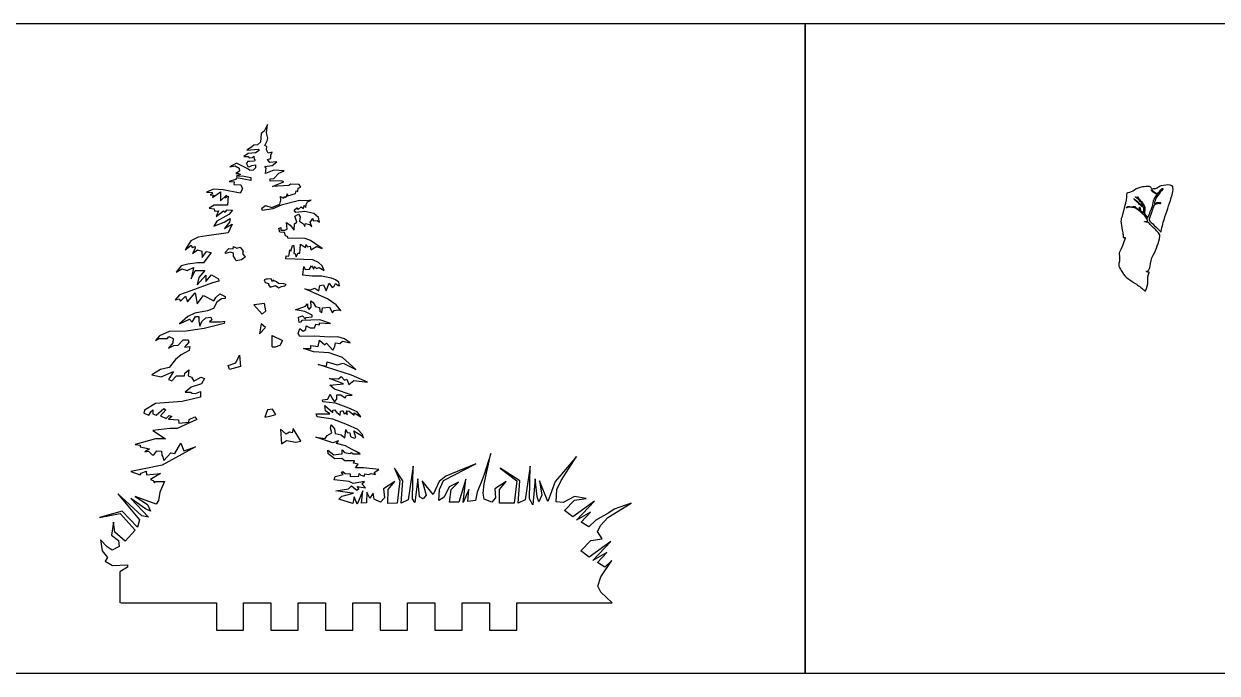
# Model space of a CAD drawing. Header units: millimetres. Extents: x 351 to 3123, y -188 to 617.
# Drawn here: x 1684.3 to 2121.4, y 49.3 to 286.9 of the extents above; entities that cross this region are included whole.
import ezdxf

# ---------------------------------------------------------------- set-up
doc = ezdxf.new("R2010")
doc.units = ezdxf.units.MM
doc.header["$LTSCALE"] = 25.4
doc.layers.add('animals', color=130, linetype='Continuous')
doc.layers.add('cut_through', color=3, linetype='Continuous')

msp = doc.modelspace()

# ---------------------------------------------------------------- linework, layer by layer
at = {"layer": 'animals'}
for points in [[(1646.51, 49.32), (1970.51, 49.32), (1970.51, 286.92), (1646.51, 286.92)], [(1970.51, 49.32), (2294.51, 49.32), (2294.51, 286.92), (1970.51, 286.92)]]:
    msp.add_lwpolyline(points, close=True, dxfattribs=at)
at = {"layer": 'cut_through'}
for points in [[(1719.81, 75.01), (1754.81, 75.01), (1754.81, 65.01), (1764.81, 65.01), (1764.81, 75.01), (1774.81, 75.01), (1774.81, 65.01), (1784.81, 65.01), (1784.81, 75.01), (1794.81, 75.01), (1794.81, 65.01), (1804.81, 65.01), (1804.81, 75.01), (1814.81, 75.01), (1814.81, 65.01), (1824.81, 65.01), (1824.81, 75.01), (1834.81, 75.01), (1834.81, 65.01), (1844.81, 65.01), (1844.81, 75.01), (1854.81, 75.01), (1854.81, 65.01), (1864.81, 65.01), (1864.81, 75.01), (1899.81, 75.01), (1895.67, 78.89), (1894.53, 81.08), (1895.61, 84.61), (1899.68, 90.51), (1897.15, 88.15), (1894.35, 89.76), (1897.77, 93.42), (1892.67, 90.53), (1899.28, 97.46), (1891.35, 91.77), (1888.32, 94.07), (1891.93, 97.86), (1896.14, 98.45), (1894.4, 101.2), (1895.59, 103.45), (1898.22, 106.27), (1906.73, 111.5), (1900.53, 109.33), (1898.54, 108.02), (1893.75, 105.26), (1891.22, 102.91), (1888.42, 104.52), (1891.84, 108.18), (1886.74, 105.28), (1893.35, 112.22), (1885.42, 106.53), (1882.38, 108.82), (1886, 112.62), (1890.21, 113.2), (1885.96, 113.9), (1881.83, 111.75), (1879.23, 111.95), (1879.49, 116.56), (1881.05, 119.78), (1886.74, 128.59), (1880.59, 121.45), (1878.92, 119.43), (1876.18, 112.12), (1873.14, 119.68), (1873.99, 114.41), (1872.91, 111.96), (1872.25, 113.87), (1871.57, 120.39), (1870.74, 110.96), (1869.49, 113.15), (1869.71, 125.02), (1867.87, 112.79), (1865.36, 111.54), (1865.97, 119.68), (1858.74, 124.3), (1864.91, 119.68), (1863.92, 111.54), (1858.53, 111.54), (1858.47, 116.53), (1860.94, 119.42), (1856.82, 116.81), (1857.1, 113.51), (1855.66, 111.89), (1852.93, 112.93), (1852.57, 115.18), (1852.93, 118.62), (1855.3, 129.64), (1852.93, 122.05), (1852.22, 120.04), (1850.28, 115.48), (1849.74, 112.43), (1846.86, 112.07), (1847.33, 116.53), (1845.25, 111.71), (1846.23, 120.24), (1843.63, 111.89), (1840.22, 111.89), (1840.76, 116.56), (1843.45, 119.25), (1840.04, 117.46), (1838.25, 113.69), (1836.27, 112.43), (1836.51, 116.56), (1838.06, 119.78), (1849.84, 125.96), (1838.9, 121.45), (1836.39, 119.43), (1834.24, 114.65), (1830.16, 119.68), (1831.6, 114.41), (1830.53, 113.15), (1829.27, 113.87), (1828.59, 120.39), (1827.45, 111.71), (1826.63, 113.15), (1826.85, 125.02), (1825.01, 112.79), (1822.5, 111.54), (1823.11, 119.68), (1820.09, 124.3), (1822.05, 119.68), (1821.06, 111.54), (1817.63, 111.36), (1817.71, 116.53), (1820.19, 119.42), (1816.06, 116.81), (1816.35, 113.51), (1814.91, 111.89), (1812.58, 112.93), (1812.23, 115.18), (1810.99, 113.3), (1810.99, 113.3), (1810.99, 113.3), (1810.99, 113.3), (1809.93, 115.48), (1809.84, 111.69), (1807.99, 111.52), (1808.46, 115.98), (1806.37, 111.16), (1805.24, 113.78), (1804.76, 111.34), (1799.68, 112.97), (1800.71, 114.09), (1802.27, 114.5), (1805.08, 115.17), (1803.64, 115.28), (1798.54, 115.98), (1803.21, 116.75), (1804.31, 117.81), (1806.28, 116.32), (1806.99, 116.82), (1806.41, 117.66), (1809.38, 117.11), (1808.13, 118.58), (1809.09, 119.39), (1804.94, 118.65), (1803.51, 119.42), (1798, 120.08), (1798.33, 121.33), (1801.25, 122.03), (1800.66, 122.55), (1801.16, 123.13), (1802.04, 122.36), (1803.76, 122.28), (1803.84, 121.22), (1807.02, 121.45), (1807.06, 122.39), (1807.67, 121.78), (1809.06, 121.45), (1809.24, 122.21), (1810.66, 121.95), (1811.53, 122.35), (1813.09, 122.06), (1812.66, 122.72), (1814.37, 123.81), (1808.66, 124.39), (1805.75, 124.5), (1806.8, 125.84), (1805.02, 126.13), (1805.44, 126.95), (1801.87, 127.06), (1800.76, 127.85), (1798.22, 127.77), (1797.26, 128.46), (1795.82, 129.51), (1795.6, 130.91), (1797.87, 129.18), (1799.57, 129.44), (1800.94, 129.54), (1800.94, 131.09), (1801.77, 130.05), (1803.64, 129.65), (1804.29, 130.01), (1804.94, 129.51), (1807.53, 129.58), (1806.02, 130.38), (1804.25, 131.31), (1802.07, 132.45), (1798.86, 133.3), (1799.54, 134.3), (1797.5, 133.6), (1791.28, 135.65), (1794.67, 135.19), (1795.41, 136.29), (1797.11, 137.21), (1796.62, 138.94), (1796.86, 140.17), (1798.14, 138.76), (1798.28, 137.03), (1800.47, 136.57), (1801.92, 135.37), (1801.99, 136.32), (1802.24, 138.48), (1802.73, 137.38), (1803.65, 137.24), (1803.9, 135.93), (1805.28, 135.35), (1805.95, 135.58), (1805.14, 137.95), (1806.73, 136.99), (1808, 136.22), (1808.75, 135.29), (1808.3, 136.7), (1806.67, 138.5), (1802.86, 140.19), (1797.53, 142.29), (1791.77, 143.13), (1791.42, 144.17), (1796.31, 144.21), (1794.81, 145.29), (1794.53, 147.2), (1797.46, 144.69), (1797.49, 145.6), (1798.12, 145.67), (1798.92, 144.73), (1800.14, 143.75), (1800.25, 145.1), (1801.12, 145.43), (1801.57, 144.21), (1802.06, 144.62), (1802.9, 144), (1802.48, 145.32), (1803.49, 145.18), (1805.23, 143.72), (1805.23, 144.52), (1807.68, 143.06), (1806.44, 144.95), (1803.33, 146.28), (1798.4, 148.12), (1793.78, 148.65), (1793.69, 149.37), (1795.6, 149.61), (1796.45, 151.41), (1797.19, 149.81), (1798.1, 148.64), (1798.9, 149.57), (1798.9, 151.13), (1800.36, 151.13), (1801.96, 150.09), (1802.52, 150.96), (1804.51, 151.01), (1798.04, 153.29), (1796.36, 154.65), (1801.41, 155.13), (1796.25, 157.14), (1799.55, 157.05), (1800.49, 157.9), (1801.69, 156.57), (1802.55, 156.92), (1803.36, 154.92), (1805.1, 156.43), (1810.2, 155.78), (1804.34, 158.33), (1792.11, 162.21), (1795.11, 161.69), (1795.39, 163.26), (1799.08, 162.13), (1801.3, 162.78), (1805.91, 160.39), (1801.05, 164.84), (1796.15, 166.59), (1790.43, 166.85), (1786.67, 168.16), (1789.39, 168.1), (1789.39, 169.24), (1792.11, 168.87), (1792.55, 171.22), (1794.49, 169.48), (1795.21, 170.11), (1797.44, 167.54), (1798.24, 168.8), (1798.47, 170.17), (1800.07, 170), (1801, 170.76), (1803.77, 170.17), (1801.73, 171.66), (1799.24, 172.39), (1796.24, 172.29), (1790.88, 172.66), (1785.42, 172.56), (1784.75, 173.56), (1785.42, 175.42), (1786.62, 174.52), (1787.62, 175.12), (1787.75, 176.38), (1789.2, 175.68), (1790.72, 175.62), (1791.28, 176.97), (1792.6, 176.82), (1792.63, 177.46), (1796.56, 177.27), (1792.7, 178.58), (1786.07, 178.32), (1785.63, 177.75), (1785.18, 177.69), (1784.93, 179.62), (1786.4, 180.08), (1787.44, 178.87), (1787.57, 179.46), (1789.93, 179.69), (1789.92, 180.29), (1788.88, 180.83), (1787.24, 181.68), (1783.84, 182.31), (1787.46, 183.57), (1788.17, 184.44), (1788.24, 183.21), (1788.85, 182.34), (1789.53, 183.28), (1789.47, 185.51), (1790.31, 184.96), (1791.06, 183.44), (1792.55, 183.08), (1792.74, 181.76), (1793.49, 181.24), (1793.71, 183.05), (1796.27, 183.24), (1797.31, 181.14), (1797.99, 181.98), (1799.51, 182.31), (1800.35, 182), (1798.75, 184.06), (1795.5, 186.25), (1787.21, 189.91), (1789.3, 189.59), (1790.93, 190.2), (1792.34, 189.27), (1792.76, 191.23), (1794.04, 191.39), (1795.01, 189.21), (1796.17, 191.99), (1797.28, 190.43), (1797.96, 190.91), (1798.47, 191.9), (1799.4, 191.2), (1799.88, 191.1), (1799.63, 192.35), (1798.47, 193.25), (1796.92, 193.9), (1793.3, 194.57), (1789.88, 194.58), (1786.49, 194.95), (1786.84, 198.15), (1787.35, 196.98), (1788.91, 197.17), (1789.71, 198.33), (1790.52, 197.2), (1790.81, 198.15), (1791.53, 197.39), (1792.48, 197.8), (1794.24, 196.67), (1793.52, 198.37), (1792.16, 199.62), (1790.11, 200.6), (1780.2, 200.92), (1780.38, 202.08), (1781.35, 201.93), (1781.44, 202.48), (1781.71, 204.21), (1782.11, 203.76), (1782.72, 205.83), (1783.21, 205.81), (1783.31, 203.78), (1783.14, 202.83), (1783.6, 202.98), (1784, 201.68), (1784.61, 203.05), (1785.36, 203.05), (1785.45, 204.41), (1785.61, 206.32), (1787.48, 205.04), (1787.75, 206.15), (1788.06, 205.37), (1789.14, 205.56), (1789.37, 204.26), (1791.5, 205.41), (1793.55, 204.76), (1789.28, 207.64), (1787.3, 208.35), (1780.93, 208.44), (1780.95, 209), (1780.11, 209.4), (1779.73, 210.53), (1778.06, 210.72), (1777.7, 212), (1778.42, 212.36), (1778.39, 211.46), (1779.84, 211.41), (1780.76, 211.79), (1780.5, 214.23), (1781.84, 213.22), (1783.3, 211.41), (1783.48, 213.79), (1784.31, 214.32), (1783.59, 216.58), (1784.91, 217.27), (1785.5, 216.28), (1785.2, 214.74), (1786.69, 213.73), (1787.19, 212.77), (1787.44, 213.87), (1788.9, 213.55), (1789.82, 212.68), (1789.19, 214.34), (1789.61, 214.98), (1790.09, 215.69), (1790.24, 214.86), (1791.73, 214.92), (1792.53, 214.32), (1792.2, 216.02), (1790.45, 217.53), (1787.26, 218.22), (1783.96, 217.9), (1783.28, 218.69), (1784.26, 219.54), (1784.76, 218.96), (1785.86, 219.91), (1786.78, 219.35), (1786.96, 220.51), (1787.53, 219.71), (1787.73, 220.78), (1788.18, 221.76), (1789.55, 222.44), (1788, 222.21), (1785.26, 222.32), (1778.53, 220.54), (1775.49, 219.29), (1771.67, 218.56), (1771.44, 219.46), (1772.86, 220.45), (1775.18, 219.69), (1778.03, 220.97), (1778.44, 222.42), (1778.31, 223.76), (1779.38, 223.13), (1779.85, 223.7), (1780.17, 223.39), (1780.6, 223.83), (1780.78, 224.69), (1780.93, 224.04), (1782.21, 224.33), (1782.99, 224.6), (1783.79, 224.87), (1784.06, 225.77), (1784.67, 225.58), (1784.72, 226.75), (1785.74, 227.22), (1785.16, 228.17), (1782.07, 228.31), (1781.4, 227.77), (1775.34, 227.45), (1777.08, 228.14), (1779.49, 229.1), (1778.53, 229.53), (1774.53, 229.39), (1774.5, 230.22), (1775.89, 230.31), (1777.66, 232.25), (1779.6, 233.18), (1775.87, 233.38), (1772.82, 232.16), (1773.03, 234.13), (1772.53, 234.68), (1775.25, 235.14), (1777, 236.46), (1774.44, 236.2), (1773.52, 237.23), (1774.82, 237.64), (1774.82, 238.84), (1775.31, 239.99), (1773.84, 239.59), (1773.13, 240.84), (1773.27, 242.04), (1772.54, 242.39), (1773.39, 244.14), (1773.64, 245.05), (1773.22, 247), (1773.58, 250.08), (1772.31, 247.71), (1771.21, 246.86), (1771.01, 243.66), (1769.83, 242.68), (1768.55, 242.48), (1767.7, 241.81), (1765.95, 240.76), (1770.17, 241.06), (1770.49, 240.54), (1769.13, 239.71), (1766.42, 239.52), (1764.82, 238.41), (1766.49, 238.39), (1766.8, 237.9), (1767.99, 237.96), (1768.59, 238.45), (1768.68, 237.39), (1769.05, 237.14), (1768.74, 236.67), (1766.99, 236.56), (1766.24, 236.57), (1766.06, 236.07), (1765.69, 235.83), (1765.97, 235.62), (1766.11, 235.29), (1766.38, 234.67), (1766.86, 234.62), (1767.77, 235.13), (1769.11, 235.33), (1769.18, 234.23), (1768.26, 233.38), (1767.03, 233.2), (1766.3, 233.81), (1762.14, 235.91), (1759.7, 234.64), (1761.7, 234.99), (1763.14, 234.08), (1763.29, 232.96), (1761.98, 232.22), (1762.94, 232.22), (1763.67, 231.82), (1762.12, 231.15), (1764.33, 231.3), (1767.41, 230.67), (1767.39, 229.58), (1762.29, 230.55), (1761.83, 229.98), (1759.48, 229.22), (1761.3, 229.1), (1761.24, 228.18), (1763.72, 228.02), (1764.33, 226.6), (1763.54, 224.95), (1757.32, 226.24), (1753.74, 226.45), (1751.17, 225.35), (1753.17, 225.21), (1753.37, 224.85), (1752.56, 224.4), (1753.79, 224.27), (1753.37, 223.35), (1756.29, 225.45), (1756.34, 222.12), (1758.52, 224.19), (1758.05, 223.23), (1759.13, 223.83), (1758.94, 220.55), (1754.03, 220.59), (1752.13, 219.52), (1754.04, 219.28), (1754.11, 218.4), (1755.56, 218.53), (1754.73, 216.38), (1757.42, 218.54), (1757.99, 218.03), (1758.74, 218.86), (1760.67, 218.73), (1759.35, 217.17), (1754.97, 214.69), (1753.86, 212.84), (1757.69, 214.33), (1759.9, 215.66), (1759.59, 214.36), (1757.84, 212.07), (1760.64, 213.66), (1759.08, 210.48), (1751.3, 209.29), (1748.19, 208.81), (1745.43, 207.53), (1743.43, 204.23), (1745.57, 205.93), (1745.89, 205.1), (1747.07, 205.49), (1747.07, 204.74), (1746.01, 202.84), (1747.91, 204.27), (1749.45, 203.79), (1749.65, 201.46), (1751.19, 203.56), (1752.85, 203.2), (1750.04, 199.44), (1747.91, 199.52), (1744.34, 199.01), (1741.93, 198.42), (1740.11, 196), (1742.13, 197.31), (1744.15, 196.64), (1746.44, 197.71), (1746.28, 196.99), (1745.57, 193.63), (1747, 196.72), (1750.6, 196.72), (1748.42, 194.06), (1747.83, 191.47), (1751.01, 194.96), (1751.01, 192.65), (1753.01, 195.04), (1755.57, 193.58), (1755.72, 192.73), (1753.36, 192.14), (1745.5, 189.28), (1741.32, 187.76), (1739.73, 185.87), (1741.23, 186.28), (1741.71, 185.44), (1743.45, 187.29), (1744.2, 185.21), (1747.05, 188.43), (1747.74, 184.51), (1750.07, 187.54), (1753.92, 185.52), (1754.62, 186.84), (1756.09, 188.16), (1757.98, 187.11), (1758.07, 186.45), (1756.67, 186.26), (1755.04, 185.05), (1753.81, 182.71), (1751.61, 181.91), (1746.87, 181.07), (1744.32, 179.86), (1741.36, 177.16), (1744.93, 178.91), (1745.96, 177.81), (1747.21, 179.82), (1748.45, 179.82), (1748.45, 178.17), (1748.79, 176.26), (1749.44, 178.05), (1751.01, 179.36), (1752.83, 179.59), (1753.14, 178.56), (1752.26, 177.82), (1756.33, 177.82), (1757.8, 178.07), (1757.61, 177.32), (1750.31, 175.39), (1743.8, 174.45), (1737.48, 174.38), (1733.98, 172.8), (1732.55, 171.07), (1733.79, 171.79), (1736.88, 171.79), (1737.37, 172.54), (1738.95, 171.76), (1738.9, 170.16), (1737.31, 168.26), (1739.28, 169.26), (1740.77, 169.38), (1742.67, 171.24), (1744.46, 171.24), (1744.76, 170.49), (1743.12, 168.55), (1745.06, 168.89), (1744.84, 167.44), (1741.89, 165.77), (1739.88, 164.05), (1737.57, 161.17), (1734.39, 160.44), (1731.12, 158.5), (1734.64, 157.72), (1739.17, 159.73), (1737.3, 156.77), (1738.53, 156.33), (1740.22, 158.14), (1743.12, 158.14), (1743.28, 159.07), (1744.7, 160.35), (1744.49, 158.15), (1745.68, 157.63), (1746.56, 156.11), (1749.18, 157.63), (1750.43, 157.18), (1749.31, 155.24), (1745.6, 154.02), (1743.36, 152.14), (1745.28, 152.19), (1745.99, 151.78), (1747.15, 151.6), (1749.02, 152.43), (1749.02, 150.34), (1742.27, 148.67), (1732.5, 147.98), (1728.5, 145.53), (1728.3, 144.4), (1730.12, 143.74), (1730.9, 145.08), (1731.58, 145.65), (1731.58, 144.19), (1732.72, 143.77), (1735.51, 146.11), (1736.3, 145.65), (1734.38, 143.51), (1736.39, 142.5), (1737.53, 143.6), (1738.47, 143.24), (1737.34, 142.21), (1740.98, 142.04), (1741.11, 140.74), (1744.68, 141.16), (1744.85, 142.13), (1746.88, 143.05), (1747.67, 142.1), (1740.47, 138.82), (1737.75, 138.79), (1731.57, 138.07), (1736.2, 135.04), (1732.56, 135.04), (1725.1, 133.01), (1726.92, 132.73), (1726.92, 132.17), (1730.37, 131.37), (1728.59, 130.34), (1729.9, 130.55), (1731.33, 129.15), (1731.87, 129.15), (1733.06, 130.72), (1734.75, 130.53), (1734.84, 129.04), (1735.22, 128.52), (1735.57, 127.14), (1738.12, 129.9), (1739.65, 129.66), (1741.84, 133.46), (1742.85, 130.67), (1747.21, 132.1), (1734.91, 125.39), (1728.36, 124.02), (1723.46, 123.16), (1726.96, 121.88), (1727.26, 122.53), (1729.07, 123.19), (1729.19, 121.91), (1734.37, 122.38), (1730.65, 120.15), (1731.61, 119.8), (1732.15, 118.95), (1732.52, 119.39), (1735.81, 119.41), (1734.14, 115.48), (1733.6, 112.43), (1732.73, 111.16), (1725.06, 113.92), (1729.56, 111.05), (1730.68, 108.61), (1728.81, 109.39), (1723.48, 113.22), (1729.98, 106.33), (1727.51, 106.85), (1718.78, 114.9), (1726.7, 105.4), (1725.97, 102.69), (1720.29, 108.56), (1712.03, 106.22), (1719.58, 107.76), (1725.02, 101.61), (1721.44, 97.59), (1717.66, 100.85), (1717.15, 104.62), (1716.36, 99.8), (1719.01, 97.82), (1719.27, 95.68), (1716.68, 94.32), (1714.76, 95.55), (1712.43, 98.1), (1713.01, 94.04), (1714.93, 91.61), (1714.05, 90.34), (1716.71, 88.72), (1722.28, 88.95), (1722.32, 88.03), (1719.45, 86.39), (1719.45, 75.01)], [(1775.29, 168.71), (1775.29, 172.85), (1778.98, 171.02), (1778.08, 169.21), (1776.32, 168.66), (1775.29, 168.66)]]:
    msp.add_lwpolyline(points, dxfattribs=at)
msp.add_lwpolyline([(2088.28, 224.96, -0.0205), (2087.91, 221.84, -0.027442), (2087.6, 220.46), (2086.42, 216.21, 0.130643), (2086.18, 213.99, 0.012804), (2086.79, 210.5, -0.064397), (2086.91, 208.87, 0.410405), (2087.07, 208.68, 0.048705), (2087.55, 208.7, -0.589835), (2087.72, 208.46, 0.030857), (2086.64, 205.73, -0.055559), (2085.67, 203.57, 0.178743), (2085.49, 202.64, -0.099161), (2085.41, 199.26, 0.19623), (2085.7, 197.48, -0.004326), (2086.65, 195.91, 0.105195), (2088.6, 193.79, 0.009689), (2091.79, 191.62, -0.038232), (2094.89, 189.24, 0.458075), (2095.06, 189.26, 0.167832), (2095.93, 192.64, -0.119508), (2096.45, 195.95, 0.505684), (2096.38, 196.07, -0.004712), (2095.56, 196.15, -0.894348), (2095.56, 196.37, 0.16102), (2096.09, 196.61, 0.197467), (2096.82, 198.21, -0.112097), (2097.94, 202.33, 0.071867), (2100.39, 209.17, 0.230748), (2100.15, 210.1, 0.031662), (2097.47, 212.87, -0.038955), (2096.24, 214.17, 0.193057), (2095.98, 214.32, -0.010868), (2094.83, 214.49, -0.865038), (2094.83, 214.59, -0.029867), (2095.57, 214.63, 0.518334), (2095.85, 215.02, 0.139994), (2094.35, 217.14, -0.020734), (2093.55, 217.84, 0.040662), (2091.82, 219.23, 0.085808), (2091.07, 219.57, 0.045134), (2089.16, 219.89, 0.18509), (2088.23, 219.61, -1.012283), (2088.12, 219.75, -0.181063), (2089.34, 220.1), (2090.62, 219.99, -0.408095), (2090.82, 220.12, 0.076664), (2091.22, 220.1, -0.401443), (2091.39, 219.97, 0.219122), (2091.58, 219.67), (2093.09, 218.72, 0.140166), (2092.95, 219.52, -0.203164), (2092.94, 219.76, -0.533697), (2093.02, 219.78, -0.174692), (2093.2, 219.42), (2093.31, 218.62), (2093.95, 218.05, -0.191177), (2094.21, 217.81, 0.761538), (2094.41, 217.86, 0.016869), (2094.48, 219.41, 0.151982), (2094.39, 219.7, 0.149924), (2094.29, 219.79, -0.125124), (2093.25, 220.54, 0.038633), (2092.63, 221.18), (2090.89, 222.72, -0.831959), (2091.02, 222.83, -0.026803), (2093.26, 220.9, 0.065249), (2094.23, 220.19, 0.667851), (2094.33, 220.27, 0.152552), (2093.21, 221.97, -0.059198), (2092.62, 222.58, 0.067956), (2092.4, 222.8), (2091.48, 223.5, -1.073944), (2091.52, 223.57), (2092.43, 222.96), (2092.1, 223.61, -0.675437), (2092.23, 223.61, 0.116314), (2093.18, 222.32, -0.099041), (2094.6, 220.49, -0.142008), (2094.9, 218.88), (2094.79, 217.71, 0.194111), (2094.89, 217.27), (2095.81, 215.99, 0.680695), (2096.01, 216, -0.006306), (2096.87, 218.21, -0.000087), (2097.7, 220.26, 0.080569), (2097.82, 220.8, -0.125467), (2098.64, 223.33), (2099.3, 224.37, 0.068482), (2098.43, 225.02, -0.060605), (2097.52, 225.68, -0.124907), (2097.32, 225.99, -0.825172), (2097.52, 226.1, 0.065809), (2097.92, 225.73), (2099.53, 224.64, -0.055174), (2101.2, 226.65, -0.967543), (2101.48, 226.38, 0.026611), (2099.64, 224.12, 0.071282), (2098.6, 222.16, 0.081214), (2098.42, 221.2, 0.496364), (2098.48, 221.15, 0.076118), (2098.98, 221.36, -0.1389), (2099.59, 221.54, 0.003993), (2100.32, 221.54, -0.161228), (2100.56, 221.47, -0.250432), (2100.61, 221.37, 0.083748), (2100.63, 221.22, -0.59615), (2100.52, 221.11, 0.153064), (2099.38, 221.08, 0.015854), (2098.52, 220.75, 0.199223), (2098.25, 220.48, 0.016546), (2097.4, 218.22), (2096.47, 215.46, 0.299433), (2096.66, 214.75, -0.017225), (2098.87, 212.64), (2100.57, 210.9, 0.634077), (2100.88, 210.99, -0.039774), (2102.25, 216.31, 0.007376), (2104.88, 224.35, 0.09645), (2105.17, 226.93, 0.362246), (2104.2, 227.92, 0.09843), (2100.86, 227.59, 0.072497), (2099.53, 226.96, -0.120209), (2098.37, 226.54, -0.011634), (2097.57, 226.48, -0.394947), (2097.33, 226.68, 0.366409), (2096.58, 227.37, 0.044727), (2093.96, 227.24, 0.120855), (2091.05, 226.08, -0.104923), (2088.62, 225.03)], format="xyb", close=True, dxfattribs=at)
for points in [[(1759.4, 204.75), (1760.94, 204.54), (1761.05, 205.39), (1762.34, 204.82), (1763.49, 205.17), (1764.65, 203.7), (1764.37, 202.93), (1765.38, 201.53), (1764.03, 200.55), (1762.06, 200.17), (1761.74, 200.92), (1761.03, 201.96), (1761.11, 203), (1759.82, 203.35), (1758.14, 202.86), (1758.17, 203.39)], [(1777.61, 191.87), (1776.84, 192.55), (1775.61, 193.13), (1775.35, 192.57), (1774.9, 193.59), (1773.58, 193.5), (1772.87, 193.43), (1772.35, 193.27), (1772.72, 192.3), (1773.87, 191.96), (1773.92, 191.44), (1774.47, 190.55), (1776.42, 191.18), (1777.36, 190.61), (1777.65, 190.35), (1778.72, 190.78), (1779.92, 191.09), (1780.41, 191.56), (1779.48, 191.73)], [(1771.6, 180.71), (1772.89, 181.89), (1772.49, 184.63), (1769.69, 184.22), (1768.56, 184.06)], [(1770.62, 173.53), (1772.82, 175.82), (1771.27, 177.2)], [(1759.19, 161.85), (1762, 162.84), (1763.3, 165.66), (1763.68, 161.55), (1759.64, 160.41)], [(1772.58, 143), (1774.94, 143.53), (1776.63, 143.91), (1775.39, 145.96), (1773.49, 145.66)], [(1778.63, 133.2), (1780.53, 134.49), (1783.97, 133.89), (1785.78, 134.24), (1782.94, 138.88), (1782.57, 137.25), (1781.57, 137.47), (1780.41, 136.76), (1778.29, 138.62)]]:
    msp.add_lwpolyline(points, close=True, dxfattribs=at)

doc.saveas('drawing.dxf')
